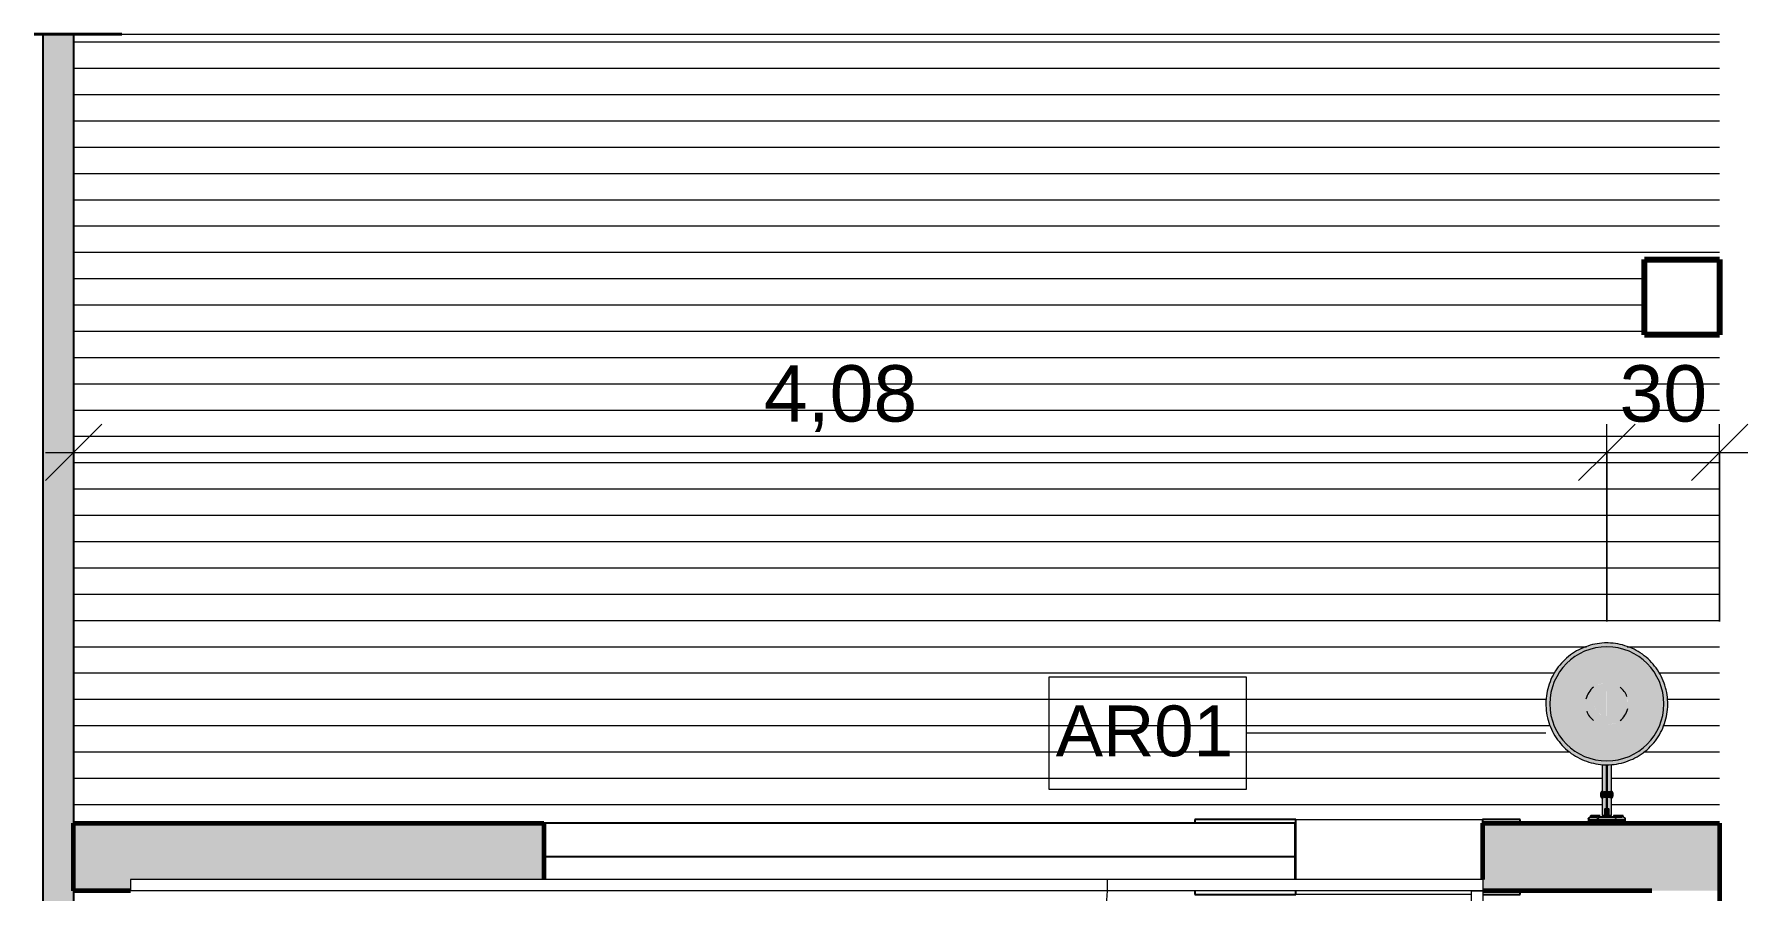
# Model space of a CAD drawing. Header units: millimetres. Extents: x -6870 to 15161, y -43670 to -3200.
# Drawn here: x -6870 to -2310, y -5480 to -3200 of the extents above; entities that cross this region are included whole.
import ezdxf

# ---------------------------------------------------------------- set-up
doc = ezdxf.new("R2010")
doc.units = ezdxf.units.MM
for name, color, linetype, lineweight in [('A-ANNO-DIMS', 211, 'Continuous', 9), ('A-ANNO-DIMS-75', 211, 'Continuous', 9), ('A-DOOR', 31, 'Continuous', 9), ('A-ROOF', 132, 'Continuous', 9), ('A-ROOF-MCUT', 132, 'Continuous', 40), ('A-ROOF-OTLN', 132, 'Continuous', 9), ('A-ROOF-PATT', 132, 'Continuous', 9), ('A-WALL', 113, 'Continuous', 25), ('A-WALL-PATT', 111, 'Continuous', 25), ('E-LITE-EQPM', 33, 'Continuous', 9), ('E-LITE-EQPM-IDEN', 33, 'Continuous', 9), ('S-COLS', 52, 'Continuous', 25)]:
    doc.layers.add(name, color=color, linetype=linetype, lineweight=lineweight)
doc.styles.add('@Arial Unicode MS', font='ARIALUNI.TTF', dxfattribs={"height": 150})
doc.styles.add('Arial', font='arial.ttf', dxfattribs={"height": 135})
doc.dimstyles.new('CRT_-__Metros_-_Linha_de_chamada_3_5_mm', dxfattribs={"dimscale": 304.8, "dimtxt": 150.876728, "dimasz": 0.492126, "dimexe": 0.246063, "dimexo": 0.0625, "dimgap": 0.123031, "dimtad": 1, "dimlfac": 0.001, "dimrnd": 0.01, "dimzin": 0, "dimdsep": 46, "dimtxsty": '@Arial Unicode MS', "dimblk1": 'OBLIQUE', "dimblk2": 'OBLIQUE', "dimsah": 1, "dimcen": 0.09, "dimdle": 0.246063, "dimazin": 0, "dimtfac": 1, "dimtdec": 4, "dimtix": 1, "dimtmove": 0, "dimatfit": 3, "dimfxl": 1.476378, "dimfxlon": 1, "dimtvp": 1, "dimtolj": 1, "dimtzin": 0, "dimarcsym": 2})
doc.dimstyles.new('CRT_-__Metros_-_Linha_de_chamada_3_5_mm_1', dxfattribs={"dimscale": 304.8, "dimtxt": 150.876728, "dimasz": 0.492126, "dimexe": 0.246063, "dimexo": 0.0625, "dimgap": 0.123031, "dimtad": 1, "dimdec": 0, "dimlfac": 0.1, "dimdsep": 46, "dimtxsty": '@Arial Unicode MS', "dimblk1": 'OBLIQUE', "dimblk2": 'OBLIQUE', "dimsah": 1, "dimcen": 0.09, "dimdle": 0.246063, "dimazin": 0, "dimtfac": 1, "dimtdec": 4, "dimtix": 1, "dimtmove": 0, "dimatfit": 3, "dimfxl": 1.476378, "dimfxlon": 1, "dimtvp": 1, "dimtolj": 1, "dimtzin": 0, "dimarcsym": 2})

# ---------------------------------------------------------------- blocks, each defined once
blk = doc.blocks.new('Porta inclinada - Porta inclinada Larissa-3958697-2 PAV')
at = {"layer": 'A-DOOR', "lineweight": 25}
for p, q in [((1033.3, 100), (1033.3, 90)), ((1302.4, 100), (1033.3, 100)), ((1302.4, -60), (1302.4, 100)), ((1799, 100), (1799, -60)), ((1899, 100), (1799, 100)), ((1899, 90), (1899, 100)), ((1299.7, 90), (1299.7, -60)), ((1033.3, -90), (1033.3, -100)), ((1302.4, -100), (1302.4, -90)), ((1899, -100), (1899, -90)), ((1033.3, -100), (1302.4, -100)), ((1800, -100), (1899, -100))]:
    blk.add_line(p, q, dxfattribs=at)
at = {"layer": 'A-DOOR'}
for p, q in [((1302.4, 100), (1799, 100)), ((800, -60), (-1799, -60)), ((-1799, -60), (-1799, -90)), ((800, -90), (-1799, -90)), ((800, -60), (800, -90)), ((1800, -60), (800, -60)), ((800, -60), (800, -90)), ((1800, -90), (800, -90)), ((1770, -90), (1800, -90)), ((1770, -1090), (1770, -90)), ((1800, -60), (1800, -90)), ((1800, -90), (1800, -1090)), ((1770, -100), (1302.4, -100)), ((1800, -1090), (1770, -1090))]:
    blk.add_line(p, q, dxfattribs=at)
blk.add_arc((1726.7, -161.6), 929.4, 175.5826, 272.6725, dxfattribs=at)
blk = doc.blocks.new('Pilar de Concreto - 20x20 cm-4229753-2 PAV')
at = {"layer": 'S-COLS', "lineweight": 80}
for p, q in [((-100, 100), (100, 100)), ((-100, -100), (-100, 100)), ((100, 100), (100, -100)), ((100, -100), (-100, -100))]:
    blk.add_line(p, q, dxfattribs=at)
blk = doc.blocks.new('Arandela Delta - Ligado-4914615-2 PAV')
at = {"layer": 'E-LITE-EQPM'}
for points in [[(-25.8, 0), (-50, 0), (-50, -12.2), (-24.9, -12.2), (-24.9, 0)], [(-19.8, 0), (-24.9, 0), (-24.9, -12.2), (24.9, -12.2), (24.9, 0), (-18.7, 0)], [(32.8, 0), (24.9, 0), (25.8, -12.2), (50, -12.2), (50, 0), (37.5, 0)], [(-47.2, -12.2), (-50, -12.6), (-44.3, -13)], [(-36.7, -13.5), (-43, -14.4), (-46.3, -14.6), (-44.6, -16.3), (-43.5, -19.1), (-19.8, -18.3), (-20.7, -16.7), (-20.7, -15.8), (-22.5, -14.7), (-23.8, -15.6), (-25.5, -14.1), (-30, -13.5), (-36.6, -13.5)], [(-22.7, -13.5), (-22, -14.2), (-19.9, -16.3), (-18.6, -19.1), (18.9, -19.1), (20.7, -15.2), (22.7, -13.5), (-19.8, -13.5)], [(-6, -20), (-6, -27.2), (6, -27.2), (6, -20)], [(-6, -27.2), (-6, -37.5), (-1.5, -37), (-1.5, -27.4), (1.5, -27.4), (1.5, -37.5), (6, -37.5), (6, -27.2)], [(-1.5, -27.4), (-1.5, -115.2), (1.5, -115.2), (0.9, -27.4)], [(27.5, -13.5), (24.6, -14.8), (23.8, -15.6), (22.5, -14.7), (20.7, -16.7), (20.9, -17.1), (19.9, -19.1), (43.5, -19.1), (44.6, -16.3), (45.5, -14.4), (44.6, -13.6), (29.3, -13.5)], [(47.2, -12.2), (44.3, -13), (50, -12.6)], [(-13.5, -67.5), (-15.7, -72.2), (-16.2, -76), (-14.2, -83), (-13, -84.3), (-8.8, -83), (-8, -83), (-8.8, -68.9), (-11.9, -68.3)], [(13.5, -67.5), (8.8, -68.9), (8, -69), (8.8, -83), (13.8, -83.7), (15.4, -81), (16.2, -76), (14.8, -69.8), (13.9, -68.3)], [(1.5, -115.2), (-1.5, -115.2), (-1.5, -155.4), (1.5, -155.3), (1.5, -122.9)], [(0, -155.3), (-25.7, -157.7), (-41.4, -160.9), (-53.9, -164.8), (-74, -173.6), (-92.6, -184.3), (-115.9, -204.5), (-132.4, -224.3), (-141.2, -237.7), (-150.3, -256.5), (-156.8, -276.2), (-160.9, -296.7), (-162.2, -317.5), (-159.8, -344.3), (-156.6, -358.9), (-150, -378.1), (-146.7, -386.7), (-138.4, -402.1), (-128, -416.9), (-114.7, -431.7), (-108.1, -438), (-89.9, -452.3), (-64.9, -465.9), (-42.8, -473.6), (-36.5, -475.6), (-18.2, -478.6), (0, -479.7), (0, -477.3), (-41.4, -471.8), (-79.9, -455.9), (-113, -430.5), (-138.4, -397.4), (-154.3, -358.9), (-159.8, -317.5), (-153.8, -275), (-136.4, -235), (-113, -204.5), (-79.9, -179.1), (-41.4, -163.2), (0, -157.7)], [(0, -157.7), (-41.4, -163.2), (-79.9, -179.1), (-113, -204.5), (-138.4, -237.6), (-154.3, -276.1), (-159.8, -317.5), (-154.3, -358.9), (-138.4, -397.4), (-113, -430.5), (-79.9, -455.9), (-41.4, -471.8), (0, -477.3), (0, -469.3), (-42.8, -463.2), (-82.1, -445.2), (-114.7, -416.9), (-138.1, -380.6), (-150.3, -339.1), (-150.3, -295.9), (-138.1, -254.4), (-114.7, -218.1), (-82.1, -189.8), (-42.8, -171.8), (0, -165.7)], [(0, -165.7), (-43.3, -172), (-83.1, -190.6), (-116.1, -220.2), (-138.9, -257), (-150.3, -295.9), (-150.2, -339.4), (-137.6, -381.4), (-112.7, -418.7), (-79.9, -446.2), (-40.7, -463.5), (0, -469.3), (0, -374.4), (-25.7, -367.9), (-45, -351.7), (-55.4, -328.2), (-54.8, -303.7), (-42.9, -280.9), (-22.5, -265.8), (0, -260.6), (0, -167)], [(0, -155.3), (0, -157.7), (41.4, -163.2), (79.9, -179.1), (113, -204.5), (138.4, -237.6), (154.3, -276.1), (159.8, -317.5), (154.3, -358.9), (138.4, -397.4), (113, -430.5), (79.9, -455.9), (41.4, -471.8), (0, -477.8), (0, -479.7), (25.7, -477.3), (41.4, -474), (64.9, -465.9), (74.4, -461.3), (96.4, -447.6), (116, -430.5), (120.4, -426), (129.8, -414.8), (141.2, -397.3), (151, -376.4), (156.8, -358.8), (160.9, -338.3), (162.2, -317.5), (159.8, -290.7), (156.2, -275), (150, -256.9), (146.7, -248.3), (138.4, -232.9), (128, -218.1), (114.7, -203.3), (108.1, -197), (92.6, -184.3), (64.9, -169.1), (42.8, -161.4), (36.5, -159.4), (18.2, -156.4)], [(0, -157.7), (0, -165.7), (42.8, -171.8), (82.1, -189.8), (114.7, -218.1), (138.1, -254.4), (150.3, -295.9), (150.3, -339.1), (138.1, -380.6), (114.7, -416.9), (82.1, -445.2), (42.8, -463.2), (0, -469.3), (0, -477.3), (41.4, -471.8), (79.9, -455.9), (113, -430.5), (138.4, -397.4), (154.3, -358.9), (159.8, -317.5), (153.8, -275), (138.4, -237.6), (113, -204.5), (79.9, -179.1), (41.4, -163.2)], [(0, -165.7), (0, -260.6), (25.7, -267.1), (45, -283.3), (55.4, -306.8), (55.2, -330.7), (42.9, -354.1), (22.5, -369.2), (0, -374.4), (0, -469.3), (43.3, -463), (83.1, -444.4), (116.1, -414.8), (138.8, -378.1), (150.3, -339.1), (150.2, -295.6), (137.6, -253.6), (112.9, -216.5), (79.9, -188.8), (41.4, -171.6), (6.2, -166.6)], [(0, -260.6), (-25.9, -267.2), (-44.5, -282), (-55.4, -304.8), (-54.8, -331.4), (-44.5, -353), (-24.7, -368.7), (0, -374.4), (-0.3, -351), (-16.8, -346.6), (-29.1, -334.3), (-33.6, -317.5), (-28.7, -300.3), (-16.8, -288.4), (0, -283.9), (0, -263.5)], [(0, -260.6), (0, -283.9), (16.8, -288.4), (29.1, -300.7), (33.6, -317.5), (29.1, -334.3), (15.3, -347), (0, -351.1), (0, -374.4), (25.9, -367.8), (44.5, -353), (55.4, -330.2), (55.4, -304.8), (44.5, -282), (24.7, -266.3), (12.1, -263.4)], [(0, -283.9), (-16.8, -288.4), (-29.1, -300.7), (-33.6, -317.5), (-29.1, -334.3), (-16.8, -346.6), (0, -351), (0, -290.5)], [(0, -283.9), (0.3, -351), (16.8, -346.6), (29.1, -334.3), (33.6, -317.5), (28.7, -300.3), (15.3, -288), (5.2, -285.3)]]:
    blk.add_hatch(color=133, dxfattribs=at).paths.add_polyline_path(points)
h = blk.add_hatch(color=133, dxfattribs=at)
h.paths.add_polyline_path([(-12.2, -20), (-11.9, -68.3), (-8, -68.4), (-1.5, -68.1), (-1.5, -37.5), (-6, -37.5), (-6, -20), (-8.6, -20)])
h.paths.add_polyline_path([(-8, -83), (-12.2, -83.9), (-12.2, -156.1), (-1.5, -155.3), (-2.3, -83.1), (-8, -83)])
h = blk.add_hatch(color=133, dxfattribs=at)
h.paths.add_polyline_path([(8.6, -20), (6, -20), (6, -37.5), (1.5, -37.5), (1.5, -68.9), (12.2, -67.5), (12.2, -20)])
h.paths.add_polyline_path([(8, -83), (8, -83.5), (1.5, -83.1), (1.5, -155.4), (12.2, -155.3), (11.6, -83.6), (8.6, -83)])
h = blk.add_hatch(color=133, dxfattribs=at)
h.paths.add_polyline_path([(-8, -68.4), (-8, -71.5), (-1.5, -70.8), (-2.3, -68.8)])
h.paths.add_polyline_path([(8, -68.4), (1.5, -69.1), (1.5, -71.5), (8, -70.8), (8, -69.6)])
h = blk.add_hatch(color=133, dxfattribs=at)
h.paths.add_polyline_path([(8, -71.5), (1.5, -72.2), (1.5, -80.5), (8, -80.5), (8, -71.8)])
h.paths.add_polyline_path([(-8, -71.5), (-8, -80.5), (-1.5, -80.5), (-2.3, -71.5)])
h = blk.add_hatch(color=133, dxfattribs=at)
h.paths.add_polyline_path([(-8, -80.5), (-8, -83.5), (-1.5, -82.9), (-2.3, -80.5)])
h.paths.add_polyline_path([(8, -80.5), (1.5, -81.1), (1.5, -83.1), (8, -83.5), (8, -80.9)])
for p, q in [((-50, 0), (-50, -12.2)), ((-24.9, 0), (-24.9, -12.2)), ((-12.2, -20), (-12.2, -68.1)), ((-12.2, -20), (-6.3, -20)), ((6, -20), (-6, -20)), ((-6, -20), (-6, -27.2)), ((-6, -27.2), (-6, -37.5)), ((-6, -27.2), (6, -27.2)), ((-6, -37.6), (-1.5, -37.6)), ((-1.5, -27.2), (-1.5, -115.2)), ((1.5, -115.2), (1.5, -27.2)), ((1.5, -37.6), (6, -37.6)), ((6, -27.2), (6, -20)), ((6, -37.5), (6, -27.2)), ((6.3, -20), (12.2, -20)), ((12.2, -68.1), (12.2, -20)), ((24.9, 0), (24.9, -12.2)), ((50, -12.2), (50, 0)), ((-12.2, -83.9), (-12.2, -156.1)), ((-8, -68.4), (-8, -71.5)), ((-8, -71.5), (-8, -80.5)), ((-8, -71.5), (-2.3, -71.5)), ((-8, -80.5), (-8, -83.5)), ((-8, -80.5), (-2.3, -80.5)), ((1.5, -71.5), (8, -71.5)), ((1.5, -80.5), (8, -80.5)), ((8, -71.5), (8, -68.4)), ((8, -80.5), (8, -71.5)), ((8, -83.5), (8, -80.5)), ((12.2, -156), (12.2, -83.9)), ((-1.5, -115.2), (-1.5, -155.4)), ((1.5, -155.4), (1.5, -115.2))]:
    blk.add_line(p, q, dxfattribs=at)
at = {"layer": 'E-LITE-EQPM', "flags": 128}
for points in [[(-42.5, -20), (-41.2, -20), (-40, -20), (-38.8, -20), (-37.5, -20), (-36.3, -20), (-35.2, -20), (-34, -20), (-32.9, -20), (-31.8, -20), (-30.7, -20), (-29.7, -20), (-28.7, -20), (-27.7, -20), (-26.8, -20), (-25.9, -20), (-25, -20), (-24.2, -20), (-23.4, -20), (-22.7, -20), (-22, -20), (-21.4, -20), (-20.8, -20), (-20.2, -20), (-19.7, -20), (-19.3, -20), (-18.8, -20), (-18.5, -20), (-18.2, -20), (-18.1, -20)], [(-18.1, -20), (-18.4, -20), (-18.8, -20), (-19.1, -20), (-19.6, -20), (-20.1, -20), (-20.6, -20), (-21.2, -20), (-21.9, -20), (-22.5, -20), (-23.3, -20), (-24, -20), (-24.8, -20), (-25.7, -20), (-26.6, -20), (-27.5, -20), (-28.5, -20), (-29.5, -20), (-30.5, -20), (-31.5, -20), (-32.6, -20), (-33.7, -20), (-34.9, -20), (-36.1, -20), (-37.2, -20), (-38.5, -20), (-39.7, -20), (-40.9, -20), (-42.2, -20), (-42.5, -20)], [(18.1, -20), (18.4, -20), (18.8, -20), (19.1, -20), (19.6, -20), (20.1, -20), (20.6, -20), (21.2, -20), (21.9, -20), (22.5, -20), (23.3, -20), (24, -20), (24.8, -20), (25.7, -20), (26.6, -20), (27.5, -20), (28.5, -20), (29.5, -20), (30.5, -20), (31.5, -20), (32.6, -20), (33.7, -20), (34.9, -20), (36.1, -20), (37.2, -20), (38.5, -20), (39.7, -20), (40.9, -20), (42.2, -20), (42.5, -20)], [(42.5, -20), (41.2, -20), (40, -20), (38.8, -20), (37.5, -20), (36.3, -20), (35.2, -20), (34, -20), (32.9, -20), (31.8, -20), (30.7, -20), (29.7, -20), (28.7, -20), (27.7, -20), (26.8, -20), (25.9, -20), (25, -20), (24.2, -20), (23.4, -20), (22.7, -20), (22, -20), (21.4, -20), (20.8, -20), (20.2, -20), (19.7, -20), (19.3, -20), (18.8, -20), (18.5, -20), (18.2, -20), (18.1, -20)], [(-13.5, -85.1), (-13.9, -84.5), (-14.2, -83.9), (-14.5, -83.3), (-14.8, -82.7), (-15.1, -82.1), (-15.3, -81.5), (-15.5, -80.8), (-15.7, -80.2), (-15.9, -79.5), (-16, -78.8), (-16.1, -78.2), (-16.2, -77.5), (-16.2, -76.8), (-16.2, -76.1), (-16.2, -75.4), (-16.2, -74.8), (-16.1, -74.1), (-16.1, -73.4), (-15.9, -72.7), (-15.8, -72.1), (-15.6, -71.4), (-15.4, -70.8), (-15.2, -70.1), (-15, -69.5), (-14.7, -68.9), (-14.4, -68.2), (-14.1, -67.6), (-13.8, -67.1), (-13.6, -66.8)], [(-12.4, -66.1), (-13.5, -66.7), (-13.5, -67.5), (-11.9, -68.3), (-8.8, -68.9), (-4.7, -69.3), (-2.3, -69.5)], [(-8.7, -68.3), (-9.8, -68), (-11.2, -67.6), (-11.8, -67.1)], [(-11.8, -84.9), (-11.2, -84.4), (-9.8, -83.9), (-8.7, -83.7)], [(-2.3, -68.9), (-2.9, -68.9), (-5.5, -68.7), (-7.9, -68.4)], [(-7.9, -83.5), (-5.5, -83.3), (-2.9, -83.1), (-2.3, -83.1)], [(1.5, -69.5), (4.7, -69.3), (8.8, -68.9), (11.9, -68.3), (13.5, -67.5), (13.5, -66.7), (12.4, -66.1)], [(7.9, -68.4), (5.5, -68.7), (2.9, -68.9), (1.5, -68.9)], [(1.5, -83), (2.9, -83.1), (5.5, -83.3), (7.9, -83.5)], [(11.8, -67.1), (11.2, -67.6), (9.8, -68)], [(9.8, -83.9), (11.2, -84.4), (11.8, -84.9)], [(13.6, -66.8), (14, -67.4), (14.3, -68), (14.6, -68.6), (14.9, -69.3), (15.1, -69.9), (15.4, -70.5), (15.6, -71.2), (15.7, -71.8), (15.9, -72.5), (16, -73.2), (16.1, -73.8), (16.2, -74.5), (16.2, -75.2), (16.2, -75.9), (16.2, -76.6), (16.2, -77.2), (16.1, -77.9), (16, -78.6), (15.9, -79.3), (15.8, -79.9), (15.6, -80.6), (15.4, -81.2), (15.2, -81.9), (14.9, -82.5), (14.6, -83.1), (14.3, -83.7), (14, -84.3), (13.7, -84.9), (13.5, -85.1)], [(0, -155.3), (-6.5, -155.4), (-13, -155.8), (-19.4, -156.4), (-25.8, -157.3), (-32.2, -158.5), (-38.6, -159.9), (-44.8, -161.6), (-51, -163.5), (-57.2, -165.7), (-63.2, -168.1), (-69.1, -170.7), (-74.9, -173.6), (-80.6, -176.7), (-86.2, -180), (-91.6, -183.6), (-96.9, -187.4), (-102, -191.4), (-107, -195.5), (-111.8, -199.9), (-116.4, -204.5), (-120.8, -209.2), (-125, -214.1), (-129.1, -219.2), (-132.9, -224.5), (-136.5, -229.8), (-139.9, -235.4), (-143.1, -241), (-146, -246.8), (-148.7, -252.7), (-151.2, -258.7), (-153.4, -264.8), (-155.4, -271), (-157.2, -277.2), (-158.6, -283.6), (-159.9, -289.9), (-160.8, -296.3), (-161.6, -302.8), (-162, -309.3), (-162.2, -315.7), (-162.2, -322.2), (-161.8, -328.7), (-161.3, -335.2), (-160.4, -341.6), (-159.3, -348), (-158, -354.4), (-156.4, -360.6), (-154.5, -366.9), (-152.4, -373), (-150.1, -379.1), (-147.5, -385), (-144.7, -390.9), (-141.7, -396.6), (-138.4, -402.2), (-134.9, -407.7), (-131.2, -413), (-127.2, -418.1), (-123.1, -423.2), (-118.8, -428), (-114.3, -432.7), (-109.6, -437.1), (-104.7, -441.4), (-99.7, -445.5), (-94.5, -449.4), (-89.1, -453.1), (-83.6, -456.5), (-78, -459.7), (-72.3, -462.8), (-66.4, -465.5), (-60.4, -468.1), (-54.3, -470.4), (-48.2, -472.4), (-42, -474.2), (-35.7, -475.8), (-29.3, -477.1), (-22.9, -478.1), (-16.5, -478.9), (-10, -479.4), (-3.5, -479.7), (0, -479.7)], [(0, -479.7), (6.5, -479.6), (13, -479.2), (19.4, -478.6), (25.8, -477.7), (32.2, -476.5), (38.6, -475.1), (44.8, -473.4), (51, -471.5), (57.2, -469.3), (63.2, -466.9), (69.1, -464.3), (74.9, -461.4), (80.6, -458.3), (86.2, -455), (91.6, -451.4), (96.9, -447.6), (102, -443.6), (107, -439.5), (111.8, -435.1), (116.4, -430.5), (120.8, -425.8), (125, -420.9), (129.1, -415.8), (132.9, -410.5), (136.5, -405.2), (139.9, -399.6), (143.1, -394), (146, -388.2), (148.7, -382.3), (151.2, -376.3), (153.4, -370.2), (155.4, -364), (157.2, -357.8), (158.6, -351.4), (159.9, -345.1), (160.8, -338.7), (161.6, -332.2), (162, -325.7), (162.2, -319.3), (162.2, -312.8), (161.8, -306.3), (161.3, -299.8), (160.4, -293.4), (159.3, -287), (158, -280.6), (156.4, -274.4), (154.5, -268.1), (152.4, -262), (150.1, -255.9), (147.5, -250), (144.7, -244.1), (141.7, -238.4), (138.4, -232.8), (134.9, -227.3), (131.2, -222), (127.2, -216.9), (123.1, -211.8), (118.8, -207), (114.3, -202.3), (109.6, -197.9), (104.7, -193.6), (99.7, -189.5), (94.5, -185.6), (89.1, -181.9), (83.6, -178.5), (78, -175.3), (72.3, -172.2), (66.4, -169.5), (60.4, -166.9), (54.3, -164.6), (48.2, -162.6), (42, -160.8), (35.7, -159.2), (29.3, -157.9), (22.9, -156.9), (16.5, -156.1), (10, -155.6), (3.5, -155.3), (0, -155.3)]]:
    blk.add_lwpolyline(points, dxfattribs=at)
at = {"layer": 'E-LITE-EQPM'}
for radius, start, end in [(151.8, 90, 270), (151.8, 270, 90), (56.9, 128.5714, 167.1429), (56.9, 20.0002, 51.4286), (56.9, 200.0002, 231.4286), (56.9, 308.5714, 347.1429)]:
    blk.add_arc((0, -317.5), radius, start, end, dxfattribs=at)
for points, knots in [([(-50, -12.2), (-50, -12.3), (-50, -12.4), (-50, -12.6), (-49.9, -12.8), (-49.8, -12.9), (-49.7, -13), (-49.6, -13.1), (-49.5, -13.2), (-49.4, -13.3), (-49.3, -13.4), (-49.1, -13.5), (-49, -13.5), (-48.9, -13.5)], [0, 0, 0, 0, 0.083333, 0.166667, 0.25, 0.333333, 0.416667, 0.5, 0.583333, 0.666667, 0.75, 0.833333, 1, 1, 1, 1]), ([(-50, -12.6), (-49.9, -12.6), (-49.9, -12.8), (-49.8, -12.9), (-49.7, -13), (-49.6, -13.1), (-49.5, -13.2), (-49.4, -13.3), (-49.3, -13.4), (-49.1, -13.5), (-49, -13.5), (-48.9, -13.5)], [-0.8333333, -0.8333333, -0.8333333, -0.8333333, -0.75, -0.6666667, -0.5833333, -0.5, -0.4166667, -0.3333333, -0.25, -0.1666667, 0, 0, 0, 0]), ([(-48.9, -13.5), (-48.5, -13.6), (-47.8, -13.8), (-46.8, -14.2), (-46.1, -14.7), (-45.5, -15.2), (-45.1, -15.6), (-44.8, -16), (-44.5, -16.3), (-44.2, -16.9), (-43.8, -17.8), (-43.6, -18.6), (-43.5, -19.1)], [0, 0, 0, 0, 0.166667, 0.333333, 0.416667, 0.5, 0.583333, 0.625, 0.666667, 0.75, 0.833333, 1, 1, 1, 1]), ([(-43.5, -19.1), (-43.5, -19.2), (-43.4, -19.4), (-43.3, -19.6), (-43.2, -19.7), (-43.1, -19.8), (-42.9, -19.9), (-42.7, -20), (-42.6, -20), (-42.5, -20)], [-1, -1, -1, -1, -0.833333, -0.708333, -0.583333, -0.458333, -0.333333, -0.166667, 0, 0, 0, 0]), ([(-43.5, -19.1), (-43.5, -19.2), (-43.4, -19.4), (-43.3, -19.6), (-43.2, -19.8), (-43, -19.9), (-42.8, -20), (-42.6, -20), (-42.5, -20)], [0, 0, 0, 0, 0.166667, 0.333333, 0.458333, 0.583333, 0.75, 1, 1, 1, 1]), ([(-24.7, -12.9), (-24.7, -12.9), (-24.6, -13), (-24.6, -13.1), (-24.4, -13.2), (-24.3, -13.3), (-24.2, -13.4), (-24, -13.5), (-23.9, -13.5), (-23.8, -13.5)], [-0.6666667, -0.6666667, -0.6666667, -0.6666667, -0.5833333, -0.5, -0.4166667, -0.3333333, -0.25, -0.1666667, 0, 0, 0, 0]), ([(-24.7, -12.9), (-24.7, -12.9), (-24.6, -13), (-24.6, -13.1), (-24.4, -13.2), (-24.3, -13.3), (-24.2, -13.4), (-24, -13.5), (-23.9, -13.5), (-23.8, -13.5)], [-0.6666667, -0.6666667, -0.6666667, -0.6666667, -0.5833333, -0.5, -0.4166667, -0.3333333, -0.25, -0.1666667, 0, 0, 0, 0]), ([(-23.8, -13.5), (-23.4, -13.6), (-22.7, -13.8), (-21.8, -14.3), (-21.1, -14.8), (-20.7, -15.2), (-20.2, -15.7), (-19.9, -16.3), (-19.5, -16.9), (-19.2, -17.8), (-19, -18.6), (-18.9, -19.1)], [-1, -1, -1, -1, -0.833333, -0.666667, -0.583333, -0.5, -0.416667, -0.333333, -0.25, -0.166667, 0, 0, 0, 0]), ([(-18.9, -19.1), (-18.9, -19.2), (-18.9, -19.4), (-18.8, -19.6), (-18.7, -19.7), (-18.6, -19.8), (-18.5, -19.9), (-18.3, -20), (-18.2, -20), (-18.1, -20)], [-1, -1, -1, -1, -0.833333, -0.708333, -0.583333, -0.458333, -0.333333, -0.166667, 0, 0, 0, 0]), ([(-18.9, -19.1), (-18.9, -19.3), (-18.9, -19.5), (-18.7, -19.7), (-18.6, -19.8), (-18.5, -19.9), (-18.3, -20), (-18.2, -20), (-18.1, -20)], [-1, -1, -1, -1, -0.75, -0.583333, -0.458333, -0.333333, -0.166667, 0, 0, 0, 0]), ([(18.9, -19.1), (18.9, -19.3), (18.9, -19.5), (18.7, -19.7), (18.6, -19.8), (18.5, -19.9), (18.3, -20), (18.2, -20), (18.1, -20)], [-1, -1, -1, -1, -0.75, -0.583333, -0.458333, -0.333333, -0.166667, 0, 0, 0, 0]), ([(18.9, -19.1), (18.9, -19.2), (18.9, -19.4), (18.8, -19.6), (18.7, -19.7), (18.6, -19.8), (18.5, -19.9), (18.3, -20), (18.2, -20), (18.1, -20)], [-1, -1, -1, -1, -0.833333, -0.708333, -0.583333, -0.458333, -0.333333, -0.166667, 0, 0, 0, 0]), ([(23.8, -13.5), (23.5, -13.6), (22.7, -13.8), (21.6, -14.4), (20.8, -15), (20.2, -15.7), (19.7, -16.5), (19.2, -17.6), (19, -18.6), (18.9, -19.1)], [-1, -1, -1, -1, -0.833333, -0.666667, -0.5, -0.416667, -0.333333, -0.166667, 0, 0, 0, 0]), ([(24.9, -12.2), (24.9, -12.3), (24.9, -12.4), (24.9, -12.6), (24.8, -12.7), (24.7, -12.9), (24.6, -13), (24.6, -13.1), (24.4, -13.2), (24.3, -13.3), (24.2, -13.4), (24, -13.5), (23.9, -13.5), (23.8, -13.5)], [-1, -1, -1, -1, -0.916667, -0.833333, -0.75, -0.666667, -0.583333, -0.5, -0.416667, -0.333333, -0.25, -0.166667, 0, 0, 0, 0]), ([(24.9, -12.2), (24.9, -12.3), (24.9, -12.4), (24.9, -12.6), (24.8, -12.7), (24.7, -12.9), (24.6, -13), (24.6, -13.1), (24.4, -13.2), (24.3, -13.3), (24.2, -13.4), (24, -13.5), (23.9, -13.5), (23.8, -13.5)], [-1, -1, -1, -1, -0.916667, -0.833333, -0.75, -0.666667, -0.583333, -0.5, -0.416667, -0.333333, -0.25, -0.166667, 0, 0, 0, 0]), ([(42.5, -20), (42.6, -20), (42.7, -20), (42.9, -19.9), (43.1, -19.8), (43.2, -19.7), (43.3, -19.6), (43.4, -19.4), (43.5, -19.2), (43.5, -19.1)], [-1, -1, -1, -1, -0.833333, -0.666667, -0.541667, -0.416667, -0.291667, -0.166667, 0, 0, 0, 0]), ([(43.5, -19.1), (43.5, -19.2), (43.4, -19.4), (43.3, -19.6), (43.2, -19.7), (43.1, -19.8), (42.9, -19.9), (42.7, -20), (42.6, -20), (42.5, -20)], [-1, -1, -1, -1, -0.833333, -0.708333, -0.583333, -0.458333, -0.333333, -0.166667, 0, 0, 0, 0]), ([(48.9, -13.5), (48.5, -13.6), (47.7, -13.8), (46.8, -14.2), (46.1, -14.7), (45.5, -15.2), (45.1, -15.6), (44.8, -16), (44.6, -16.2), (44.4, -16.6), (44.1, -17), (43.8, -17.8), (43.6, -18.6), (43.5, -19.1)], [-1, -1, -1, -1, -0.833333, -0.666667, -0.583333, -0.5, -0.416667, -0.375, -0.333333, -0.291667, -0.25, -0.166667, 0, 0, 0, 0]), ([(50, -12.2), (50, -12.3), (50, -12.4), (50, -12.6), (49.9, -12.8), (49.8, -12.9), (49.7, -13), (49.6, -13.1), (49.5, -13.2), (49.4, -13.3), (49.3, -13.4), (49.1, -13.5), (49, -13.5), (48.9, -13.5)], [-1, -1, -1, -1, -0.916667, -0.833333, -0.75, -0.666667, -0.583333, -0.5, -0.416667, -0.333333, -0.25, -0.166667, 0, 0, 0, 0]), ([(48.9, -13.5), (49, -13.5), (49.1, -13.5), (49.3, -13.4), (49.4, -13.3), (49.5, -13.2), (49.6, -13.1), (49.7, -13), (49.8, -12.9), (49.9, -12.8), (49.9, -12.6), (50, -12.6)], [-1, -1, -1, -1, -0.8333333, -0.75, -0.6666667, -0.5833333, -0.5, -0.4166667, -0.3333333, -0.25, -0.1666667, -0.1666667, -0.1666667, -0.1666667]), ([(-2.3, -82.5), (-3.5, -82.6), (-5.6, -82.7), (-8, -82.9), (-9.4, -83.1), (-10.5, -83.3), (-11.4, -83.5), (-12.3, -83.8), (-13.3, -84.2), (-13.7, -84.7), (-13.5, -85.2), (-13, -85.6), (-12.5, -85.8), (-12.4, -85.8)], [-0.9461572, -0.9461572, -0.9461572, -0.9461572, -0.8611111, -0.7916667, -0.7569444, -0.7222222, -0.6875, -0.6527778, -0.5833333, -0.5138889, -0.4444444, -0.3888889, -0.3633339, -0.3633339, -0.3633339, -0.3633339]), ([(12.4, -85.8), (12.7, -85.7), (13.1, -85.5), (13.5, -85.2), (13.7, -84.9), (13.5, -84.5), (12.9, -84), (11.9, -83.7), (10.5, -83.3), (8.8, -83), (6.8, -82.8), (4.7, -82.6), (2.9, -82.5), (1.8, -82.5), (1.6, -82.5)], [-0.6366661, -0.6366661, -0.6366661, -0.6366661, -0.5833333, -0.5486111, -0.5138889, -0.4444444, -0.3888889, -0.3333333, -0.2777778, -0.2222222, -0.1666667, -0.1111111, -0.0555556, -0.0357839, -0.0357839, -0.0357839, -0.0357839])]:
    blk.add_open_spline(points, degree=3, knots=knots, dxfattribs=at)
for points in [[(-48.9, -13.5), (-48.5, -13.6), (-47.7, -13.8), (-47, -14.1), (-46.6, -14.4)], [(-24.9, -12.2), (-24.9, -12.3), (-24.9, -12.4), (-24.9, -12.5), (-24.9, -12.6)], [(-24.9, -12.2), (-24.9, -12.3), (-24.9, -12.4), (-24.9, -12.5), (-24.9, -12.6)], [(46.6, -14.4), (47, -14.1), (47.8, -13.8), (48.5, -13.6), (48.9, -13.5)]]:
    blk.add_open_spline(points, degree=3, dxfattribs=at)
blk = doc.blocks.new('CRT_TAG_LUMINÁRIAS - Em caixas-4919060-2 PAV')
at = {"layer": 'E-LITE-EQPM-IDEN'}
for p, q in [((-5, -2.8), (-5, 1.2)), ((-5, 1.2), (2, 1.2)), ((2, 1.2), (2, -2.8)), ((2, -2.8), (-5, -2.8))]:
    blk.add_line(p, q, dxfattribs=at)
blk = doc.blocks.new('DIMBLOCK3-2 PAV')
at = {"layer": 'A-ANNO-DIMS-75'}
for p, q in [((-6765.5, -3862.9), (-6765.5, -4387.9)), ((-6765.5, -4312.9), (-6765.5, -3862.9)), ((-2684.6, -4762.9), (-2684.6, -4237.9)), ((-6840.5, -4312.9), (-2684.6, -4312.9)), ((-2684.6, -4312.9), (-2684.6, -4762.9))]:
    blk.add_line(p, q, dxfattribs=at)
at = {"layer": 'A-ANNO-DIMS-75', "lineweight": 18}
for p, q in [((-6765.5, -4312.9), (-6690.5, -4237.9)), ((-2684.6, -4312.9), (-2609.6, -4237.9)), ((-6765.5, -4312.9), (-6840.5, -4387.9)), ((-2684.6, -4312.9), (-2759.6, -4387.9))]:
    blk.add_line(p, q, dxfattribs=at)
at = {"layer": 'A-ANNO-DIMS-75', "color": 0, "insert": (-4928, -4080.7), "char_height": 150, "width": 487.012, "attachment_point": 1, "line_spacing_factor": 1.117605, "style": '@Arial Unicode MS'}
blk.add_mtext('4,08', dxfattribs=at)
blk = doc.blocks.new('_Oblique')
at = {"color": 0, "linetype": 'ByBlock', "lineweight": -2}
blk.add_line((-0.5, -0.5), (0.5, 0.5), dxfattribs=at)
blk = doc.blocks.new('DIMBLOCK4-2 PAV')
at = {"layer": 'A-ANNO-DIMS-75', "lineweight": 18}
for p, q in [((-2684.6, -4312.9), (-2609.6, -4237.9)), ((-2384.6, -4312.9), (-2309.6, -4237.9)), ((-2684.6, -4312.9), (-2759.6, -4387.9)), ((-2384.6, -4312.9), (-2459.6, -4387.9))]:
    blk.add_line(p, q, dxfattribs=at)
at = {"layer": 'A-ANNO-DIMS-75'}
for p, q in [((-2684.6, -4762.9), (-2684.6, -4237.9)), ((-2384.6, -4762.9), (-2384.6, -4237.9)), ((-2684.6, -4312.9), (-2309.6, -4312.9)), ((-2684.6, -4312.9), (-2684.6, -4762.9)), ((-2384.6, -4312.9), (-2384.6, -4762.9))]:
    blk.add_line(p, q, dxfattribs=at)
at = {"layer": 'A-ANNO-DIMS-75', "color": 0, "insert": (-2650.8, -4080.7), "char_height": 150, "width": 278.81, "attachment_point": 1, "line_spacing_factor": 1.117605, "style": '@Arial Unicode MS'}
blk.add_mtext('30', dxfattribs=at)

msp = doc.modelspace()

# ---------------------------------------------------------------- hatches: boundary and pattern name
at = {"layer": 'A-ROOF-PATT'}
msp.add_hatch(color=256, dxfattribs=at).paths.add_polyline_path([(-6765.462, -9688.73), (-6765.462, -3199.651), (-6846.239, -3199.651), (-6846.239, -9688.73)])
h = msp.add_hatch(dxfattribs=at)
h.set_pattern_fill('FP_1', color=256, style=0, pattern_type=2)
h.set_pattern_definition([(0, (-2484.89, 0), (0, -70), [])])
h.paths.add_polyline_path([(-6765.462, -9688.73), (-2564.62, -9688.73), (-2564.62, -5479.651), (-2915.62, -5479.651), (-2915.62, -5489.651), (-3014.62, -5489.651), (-3014.62, -6479.651), (-3044.62, -6479.651), (-3044.62, -5489.651), (-3781.328, -5489.651), (-3781.328, -5479.651), (-6765.462, -5479.651), (-6765.462, -8066.449)])
h.paths.add_polyline_path([(-2384.62, -9688.73), (-2384.49, -9688.73), (-2384.62, -3199.651), (-6765.462, -3199.651), (-6765.462, -5299.651), (-3781.328, -5299.651), (-3781.328, -5289.651), (-2915.62, -5289.651), (-2915.62, -5299.651), (-2734.62, -5299.651), (-2734.571, -5287.411), (-2634.62, -5288.122), (-2634.62, -5299.651), (-2384.62, -5299.651), (-2384.62, -8066.449)])
h.paths.add_polyline_path([(-4657.625, -7879.651), (-4684.62, -7879.651), (-4685.159, -7646.167), (-4688.7, -7646.597), (-4703.484, -7638.451), (-4715.641, -7627.863), (-4726.851, -7613.348), (-4731.566, -7603.731), (-4729.733, -7595.266), (-4723.102, -7589.429), (-4716.457, -7588.622), (-4712.817, -7590.406), (-4707.29, -7589.846), (-4706.457, -7586.133), (-4684.62, -7564.295), (-4684.62, -7295.006), (-4706.635, -7272.991), (-4708.121, -7269.168), (-4713.744, -7269.35), (-4717.023, -7270.611), (-4724.005, -7269.763), (-4730.65, -7263.119), (-4731.438, -7255.309), (-4723.42, -7240.787), (-4712.832, -7228.629), (-4698.317, -7217.42), (-4688.7, -7212.705), (-4684.62, -7212.705), (-4685.343, -7031.289), (-4689.602, -7032.889), (-4703.939, -7030.473), (-4705.521, -7029.123), (-4705.855, -7028.754), (-4709.94, -7025.786), (-4716.155, -7016.708), (-4717.433, -7011.986), (-4716.51, -7001.088), (-4713.18, -6993.707), (-4707.642, -6987.317), (-4684.62, -6964.295), (-4684.62, -6695.006), (-4713.341, -6665.376), (-4716.51, -6659.946), (-4716.51, -6658.257), (-4717.858, -6654.669), (-4715.442, -6640.332), (-4714.909, -6639.488), (-4713.675, -6638.323), (-4710.756, -6634.331), (-4700.616, -6627.782), (-4696.955, -6626.838), (-4686.057, -6627.76), (-4684.62, -6627.76), (-4684.62, -6379.651), (-4644.62, -6379.651), (-4644.62, -6664.295), (-4622.605, -6686.31), (-4621.12, -6690.134), (-4615.496, -6689.952), (-4612.217, -6688.69), (-4605.235, -6689.538), (-4598.529, -6696.686), (-4597.674, -6703.731), (-4605.82, -6718.515), (-4616.408, -6730.672), (-4630.923, -6741.882), (-4640.54, -6746.597), (-4644.62, -6746.597), (-4644.081, -6913.135), (-4640.54, -6912.705), (-4625.756, -6920.851), (-4613.599, -6931.439), (-4602.389, -6945.954), (-4597.674, -6955.571), (-4599.507, -6964.035), (-4606.138, -6969.873), (-4612.783, -6970.68), (-4616.423, -6968.895), (-4621.95, -6969.456), (-4622.783, -6973.169), (-4644.62, -6995.006), (-4644.62, -7264.295), (-4615.899, -7293.926), (-4612.73, -7299.356), (-4612.73, -7301.045), (-4611.534, -7306.005), (-4613.798, -7318.969), (-4615.148, -7320.552), (-4615.517, -7320.885), (-4618.485, -7324.97), (-4628.096, -7331.353), (-4632.285, -7332.463), (-4643.183, -7331.541), (-4644.62, -7331.541), (-4643.897, -7528.013), (-4639.638, -7526.413), (-4627.299, -7528.199), (-4624.578, -7529.228), (-4623.378, -7530.55), (-4619.875, -7532.741), (-4613.085, -7542.593), (-4611.807, -7547.316), (-4612.73, -7558.213), (-4616.06, -7565.594), (-4621.598, -7571.984), (-4644.62, -7595.006), (-4644.62, -7879.651), (-4652.625, -7879.651)])
h.paths.add_polyline_path([(-4696.82, -7591.851), (-4695.537, -7590.568), (-4697.257, -7590.798)])
h.paths.add_polyline_path([(-4699.297, -7591.373), (-4697.546, -7590.376), (-4699.476, -7590.798), (-4699.318, -7591.369)])
h.paths.add_polyline_path([(-4701.209, -7591.004), (-4699.705, -7590.17), (-4701.688, -7590.798), (-4701.681, -7590.913)])
h.paths.add_polyline_path([(-4700.75, -7269.232), (-4695.765, -7268.505), (-4697.546, -7267.594), (-4701.449, -7268.734)])
h.paths.add_polyline_path([(-4631.813, -6968.914), (-4632.956, -6967.987), (-4633.703, -6968.734), (-4632.42, -6968.856)])
h.paths.add_polyline_path([(-4629.922, -6969.095), (-4630.468, -6968.205), (-4631.694, -6968.926)])
h.paths.add_polyline_path([(-4628.031, -6969.275), (-4628.523, -6968.504), (-4629.535, -6969.132)])
h.paths.add_polyline_path([(-4626.141, -6969.456), (-4626.762, -6968.834), (-4626.959, -6969.378)])
h.paths.add_polyline_path([(-4632.42, -6691.851), (-4627.791, -6690.568), (-4629.535, -6690.17), (-4633.475, -6690.796)])
h.paths.add_polyline_path([(-2637.426, -5287.411), (-2636.866, -5286.91), (-2636.866, -5287.339)])
h.paths.add_polyline_path([(-2731.814, -5287.411), (-2732.372, -5286.909), (-2729.227, -5286.755)])
h.paths.add_polyline_path([(-2665.942, -5287.411), (-2661.919, -5286.844), (-2664.841, -5287.35), (-2665.351, -5287.378)])
h.paths.add_polyline_path([(-2704.489, -5283.354), (-2704.489, -5281.48), (-2705.297, -5282.979)])
h.paths.add_polyline_path([(-2664.752, -5283.354), (-2661.919, -5285.811), (-2662.984, -5286.129), (-2706.571, -5285.417), (-2707.129, -5284.942), (-2708.808, -5284.434), (-2710.502, -5285.665), (-2714.607, -5286.129), (-2727.58, -5285.277), (-2730.88, -5285.013), (-2729.227, -5283.4), (-2728.11, -5280.519), (-2665.681, -5280.519), (-2664.841, -5283.156)])
h.paths.add_polyline_path([(-2648.06, -5286.129), (-2659.494, -5285.444), (-2660.772, -5284.069), (-2662.112, -5284.942), (-2663.944, -5282.979), (-2663.944, -5282.317), (-2664.752, -5280.519), (-2641.115, -5280.577), (-2640.013, -5283.4), (-2639.077, -5285.231), (-2640.013, -5286.013), (-2647.933, -5286.129)])
h.paths.add_polyline_path([(-2672.391, -5279.651), (-2696.849, -5279.651), (-2696.849, -5231.52), (-2698.119, -5232.127), (-2700.279, -5227.458), (-2700.556, -5221.787), (-2699.343, -5217.435), (-2698.031, -5215.207), (-2696.849, -5215.207), (-2696.849, -5143.625), (-2710.847, -5141.926), (-2725.973, -5138.695), (-2749.473, -5130.571), (-2768.407, -5120.482), (-2781.053, -5112.216), (-2800.732, -5095.04), (-2806.744, -5088.631), (-2818.917, -5072.785), (-2825.63, -5062.039), (-2833.692, -5045.225), (-2841.281, -5023.23), (-2843.319, -5014.774), (-2845.878, -4996.915), (-2846.419, -4977.542), (-2844.396, -4955.74), (-2839.897, -4936.18), (-2833.507, -4918.195), (-2822.644, -4897.494), (-2810.294, -4879.913), (-2799.368, -4867.965), (-2783.902, -4854.421), (-2777.253, -4848.971), (-2749.473, -4833.731), (-2727.396, -4826.052), (-2718.46, -4823.661), (-2702.657, -4821.164), (-2684.62, -4819.924), (-2658.393, -4822.375), (-2643.267, -4825.607), (-2619.767, -4833.731), (-2600.833, -4843.819), (-2588.025, -4852.219), (-2568.304, -4869.455), (-2562.246, -4875.969), (-2550.136, -4891.793), (-2543.61, -4902.263), (-2535.548, -4919.077), (-2527.733, -4941.82), (-2525.921, -4949.527), (-2523.362, -4967.387), (-2522.455, -4982.151), (-2525.79, -5013.313), (-2529.074, -5027.083), (-2538.583, -5051.949), (-2546.508, -5066.494), (-2558.946, -5084.038), (-2575.716, -5101.789), (-2596.796, -5118.218), (-2615.629, -5128.557), (-2624, -5132.236), (-2641.335, -5138.134), (-2650.781, -5140.641), (-2672.391, -5144.377), (-2672.391, -5215.772), (-2671.209, -5215.207), (-2668.864, -5220.682), (-2668.387, -5223.704), (-2669.854, -5229.924), (-2671.122, -5232.127), (-2672.391, -5232.127), (-2672.391, -5278.154)])
h.paths.add_polyline_path([(-2584.62, -3999.651), (-2584.62, -3799.651), (-2384.62, -3799.651), (-2384.62, -3999.651)])
at = {"layer": 'A-WALL-PATT'}
h = msp.add_hatch(color=256, dxfattribs=at)
h.paths.add_polyline_path([(-2564.62, -5479.651), (-2384.62, -5479.651), (-2384.62, -5299.651), (-3014.62, -5299.651), (-3014.62, -5479.651), (-2664.841, -5479.651)])
h.paths.add_polyline_path([(-6613.62, -5479.651), (-6613.62, -5449.651), (-5513.831, -5449.651), (-5513.831, -5299.651), (-6765.462, -5299.651), (-6765.462, -5479.651)])

# ---------------------------------------------------------------- linework, layer by layer
at = {"layer": 'A-ROOF', "lineweight": 25}
for p, q in [((-6846.239, -9688.73), (-6846.239, -3199.651)), ((-6765.462, -3199.651), (-6765.462, -9688.73))]:
    msp.add_line(p, q, dxfattribs=at)
at = {"layer": 'A-ROOF-MCUT'}
for p, q in [((-6636.881, -3199.651), (-6870.108, -3199.651)), ((-6636.881, -3199.606), (-6636.881, -3199.651))]:
    msp.add_line(p, q, dxfattribs=at)
at = {"layer": 'A-ROOF-OTLN'}
msp.add_line((-6636.881, -3199.651), (-2384.49, -3199.651), dxfattribs=at)
at = {"layer": 'A-WALL', "lineweight": 60}
for p, q in [((-6765.462, -5479.651), (-6765.462, -5299.651)), ((-6765.462, -5299.651), (-5513.831, -5299.651)), ((-5513.831, -5299.651), (-5513.831, -5449.651)), ((-3014.62, -5449.651), (-3014.62, -5299.651)), ((-3014.62, -5299.651), (-2384.62, -5299.651)), ((-2384.62, -5299.651), (-2384.62, -9688.73)), ((-6613.62, -5479.651), (-6765.462, -5479.651)), ((-2564.62, -5479.651), (-3014.62, -5479.651))]:
    msp.add_line(p, q, dxfattribs=at)
at = {"layer": 'A-WALL'}
for p, q in [((-3514.883, -5299.651), (-5513.831, -5299.651)), ((-3514.883, -5389.651), (-5513.831, -5389.651))]:
    msp.add_line(p, q, dxfattribs=at)
at = {"layer": 'E-LITE-EQPM-IDEN'}
msp.add_line((-2846.854, -5059.787), (-3644.15, -5059.787), dxfattribs=at)

# ---------------------------------------------------------------- block references
at = {"layer": 'A-DOOR'}
msp.add_blockref('Porta inclinada - Porta inclinada Larissa-3958697-2 PAV', (-4814.62, -5389.651), dxfattribs=at)
at = {"layer": 'E-LITE-EQPM', "rotation": 180}
msp.add_blockref('Arandela Delta - Ligado-4914615-2 PAV', (-2684.62, -5299.651), dxfattribs=at)
at = {"layer": 'E-LITE-EQPM-IDEN', "xscale": 74.99999999999996, "yscale": 74.99999999999996, "zscale": 74.99999999999996}
msp.add_blockref('CRT_TAG_LUMINÁRIAS - Em caixas-4919060-2 PAV', (-3794.15, -4999.787), dxfattribs=at)
at = {"layer": 'S-COLS'}
msp.add_blockref('Pilar de Concreto - 20x20 cm-4229753-2 PAV', (-2484.62, -3899.651), dxfattribs=at)

# ---------------------------------------------------------------- texts
at = {"layer": 'E-LITE-EQPM-IDEN', "insert": (-4151.305, -4986.523), "char_height": 135, "width": 565.18969, "attachment_point": 1, "style": 'Arial'}
msp.add_mtext('AR01', dxfattribs=at)

# ---------------------------------------------------------------- dimensions: what is measured, and where the dimension line sits
at = {"layer": 'A-ANNO-DIMS'}
for base, p1, p2, dimstyle, override, picture, middle in [((-2684.62, -4312.862), (-6765.462, -3862.862), (-2684.62, -4762.862), 'CRT_-__Metros_-_Linha_de_chamada_3_5_mm', {"dimpost": '<>', "dimfxl": 4178.907849}, 'DIMBLOCK3-2 PAV', (-4725.041, -4198.725)), ((-2384.62, -4312.862), (-2684.62, -4762.862), (-2384.62, -4762.862), 'CRT_-__Metros_-_Linha_de_chamada_3_5_mm_1', {"dimpost": '<>', "dimfxl": 300}, 'DIMBLOCK4-2 PAV', (-2534.62, -4198.725))]:
    dim = msp.add_linear_dim(base=base, p1=p1, p2=p2, dimstyle=dimstyle, override=override, dxfattribs=at)
    dim.commit()
    dim.dimension.update_dxf_attribs({"geometry": picture, "text_midpoint": middle})

doc.saveas('drawing.dxf')
